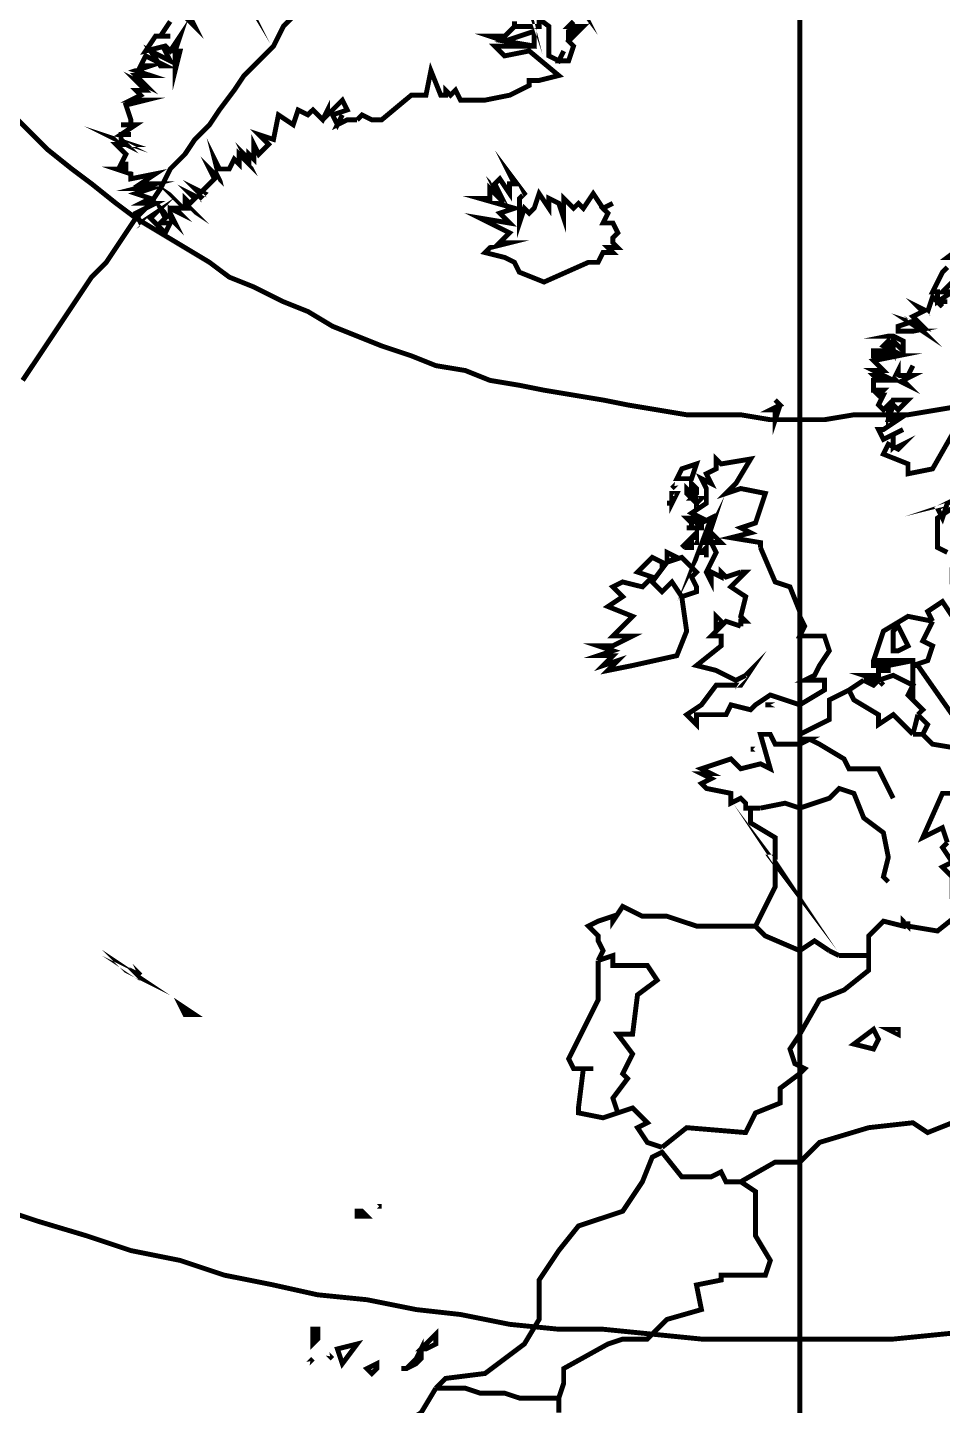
# Model space of a CAD drawing. Extents: x 475 to 2724, y -1 to 2248.
# Drawn here: x 1443 to 1629, y 1047.5 to 1327.8 of the extents above; entities that cross this region are included whole.
import ezdxf

# ---------------------------------------------------------------- set-up
doc = ezdxf.new("R2010")
doc.units = 0
doc.layers.get('0').update_dxf_attribs({"color": 8, "linetype": 'CONTINUOUS'})

msp = doc.modelspace()

# ---------------------------------------------------------------- linework, layer by layer
at = {"color": 94, "const_width": 1}
for points in [[(1485, 1338), (1486, 1336), (1483, 1341)], [(1545, 1332), (1544, 1335), (1545, 1331), (1549, 1328), (1549, 1322), (1551, 1321), (1552, 1323), (1551, 1321), (1553, 1321), (1554, 1324), (1553, 1325), (1555, 1327), (1553, 1326), (1553, 1327), (1555, 1328), (1553, 1328), (1554, 1329)], [(1555, 1335), (1557, 1333), (1555, 1333), (1556, 1331), (1553, 1335), (1553, 1336), (1555, 1335)], [(1472, 1329), (1470, 1326), (1472, 1326), (1469, 1326), (1467, 1323), (1471, 1324), (1472, 1323), (1474, 1326), (1473, 1323), (1474, 1323), (1473, 1319), (1473, 1323), (1471, 1323), (1472, 1321), (1468, 1323), (1470, 1320), (1471, 1320), (1467, 1322), (1466, 1320), (1468, 1320), (1465, 1319), (1468, 1318), (1467, 1318), (1465, 1318), (1467, 1316), (1465, 1317), (1467, 1315), (1465, 1315), (1466, 1314), (1464, 1313), (1467, 1313), (1463, 1312), (1464, 1309), (1464, 1308), (1462, 1308), (1465, 1308), (1462, 1306), (1464, 1306), (1462, 1306), (1462, 1305), (1463, 1304), (1461, 1305), (1464, 1304), (1461, 1304), (1463, 1302), (1462, 1300), (1463, 1300), (1463, 1299), (1461, 1299), (1464, 1298), (1464, 1297), (1469, 1298), (1466, 1296), (1469, 1296), (1465, 1295), (1468, 1295), (1465, 1294), (1468, 1293), (1468, 1293), (1466, 1292), (1469, 1292), (1465, 1290), (1465, 1290), (1466, 1288), (1469, 1290), (1468, 1289), (1471, 1286), (1472, 1288), (1470, 1288), (1471, 1289), (1470, 1291), (1471, 1290), (1473, 1288), (1472, 1290), (1472, 1291), (1474, 1290), (1473, 1291), (1475, 1291), (1473, 1293), (1476, 1291), (1475, 1292), (1475, 1293), (1476, 1292), (1477, 1293), (1476, 1294), (1478, 1293), (1479, 1294), (1477, 1295), (1478, 1294), (1479, 1295), (1481, 1297), (1480, 1299), (1482, 1297), (1481, 1301), (1482, 1299), (1484, 1299), (1485, 1301), (1485, 1301), (1486, 1300), (1486, 1302), (1488, 1300), (1487, 1302), (1488, 1301), (1488, 1302), (1489, 1301), (1489, 1304), (1490, 1302), (1492, 1304), (1490, 1306), (1493, 1305), (1494, 1310), (1497, 1308), (1498, 1311), (1500, 1310), (1501, 1311), (1503, 1309), (1504, 1311), (1504, 1310), (1506, 1312), (1507, 1313), (1508, 1311), (1505, 1310), (1506, 1308), (1507, 1310), (1506, 1308), (1508, 1309), (1510, 1309)], [(1476, 1330), (1477, 1328), (1475, 1330)], [(1510, 1309), (1511, 1310), (1513, 1309), (1515, 1309), (1521, 1314), (1524, 1314), (1525, 1319), (1527, 1314), (1528, 1314), (1528, 1315), (1529, 1314), (1530, 1315), (1531, 1313), (1536, 1313), (1541, 1314), (1545, 1316), (1545, 1317), (1547, 1317), (1551, 1318), (1545, 1323), (1540, 1322), (1538, 1324), (1543, 1324), (1537, 1326), (1540, 1326), (1542, 1328), (1542, 1329), (1542, 1328), (1547, 1328), (1547, 1330)], [(1546, 1327), (1546, 1324), (1540, 1325), (1546, 1327)], [(1582, 1319), (1582, 1319)], [(1540, 1281), (1536, 1282), (1537, 1283), (1541, 1284), (1539, 1284), (1541, 1286), (1539, 1287), (1535, 1289), (1541, 1288), (1539, 1290), (1542, 1291), (1535, 1293), (1537, 1293), (1537, 1295), (1539, 1293), (1538, 1295), (1539, 1294), (1538, 1296), (1539, 1297), (1541, 1294), (1541, 1296), (1542, 1296), (1541, 1298), (1544, 1294), (1543, 1293), (1543, 1288), (1544, 1291), (1545, 1290), (1546, 1291), (1547, 1294), (1549, 1291), (1549, 1293), (1551, 1292), (1552, 1289), (1552, 1293), (1554, 1291), (1555, 1292), (1556, 1291), (1558, 1294), (1560, 1291), (1562, 1292), (1560, 1291), (1561, 1290), (1560, 1288), (1562, 1288), (1563, 1286), (1562, 1285), (1562, 1284), (1563, 1283), (1561, 1283), (1562, 1282), (1560, 1282), (1559, 1280), (1557, 1280), (1548, 1276), (1543, 1278), (1542, 1280), (1540, 1281)], [(1634, 1284), (1630, 1281), (1631, 1281)], [(1630, 1279), (1629, 1278), (1627, 1274), (1628, 1274), (1628, 1272), (1631, 1274), (1629, 1274), (1631, 1276)], [(1630, 1272), (1628, 1272), (1629, 1271), (1627, 1273), (1626, 1270), (1624, 1271), (1625, 1270), (1623, 1269), (1625, 1267), (1622, 1268), (1625, 1266), (1623, 1268), (1620, 1267), (1620, 1266), (1623, 1266), (1618, 1265), (1619, 1265), (1621, 1264), (1621, 1262), (1619, 1264), (1619, 1262), (1618, 1264), (1617, 1263), (1619, 1262), (1615, 1262), (1615, 1261), (1620, 1261), (1615, 1260), (1617, 1258), (1615, 1258), (1617, 1257), (1615, 1257), (1616, 1256), (1619, 1256), (1620, 1258), (1620, 1257), (1622, 1257), (1623, 1259), (1622, 1257), (1623, 1257), (1621, 1256), (1622, 1255), (1620, 1256), (1615, 1256), (1615, 1254), (1617, 1254), (1616, 1253), (1615, 1254), (1616, 1253), (1617, 1253), (1616, 1251), (1617, 1250), (1618, 1251), (1618, 1249), (1619, 1252), (1622, 1252), (1620, 1250), (1619, 1251), (1618, 1248), (1620, 1248), (1617, 1246), (1616, 1246), (1617, 1244), (1619, 1245), (1621, 1246), (1619, 1245), (1619, 1243), (1619, 1242), (1621, 1243), (1620, 1242), (1618, 1243), (1617, 1241), (1622, 1239), (1622, 1237), (1627, 1238), (1631, 1245)], [(1626, 1272), (1626, 1272)], [(1623, 1271), (1623, 1271)], [(1578, 1264), (1578, 1264)], [(1579, 1264), (1579, 1264)], [(1580, 1264), (1580, 1264)], [(1577, 1263), (1577, 1263)], [(1579, 1261), (1579, 1261)], [(1579, 1259), (1579, 1259)], [(1596, 1251), (1595, 1252), (1596, 1251), (1594, 1250), (1595, 1250), (1595, 1248), (1596, 1251)], [(1591, 1242), (1591, 1242)], [(1579, 1239), (1578, 1236), (1575, 1236), (1576, 1238), (1579, 1239)], [(1588, 1217), (1585, 1216), (1584, 1217), (1584, 1216), (1582, 1217), (1582, 1215), (1581, 1217), (1583, 1221), (1582, 1223), (1584, 1223), (1582, 1225), (1582, 1223), (1581, 1223), (1582, 1226), (1579, 1220), (1582, 1228), (1580, 1227), (1579, 1228), (1580, 1228), (1578, 1229), (1581, 1231), (1581, 1233), (1581, 1234), (1580, 1236), (1582, 1235), (1581, 1237), (1583, 1238), (1583, 1240), (1584, 1239), (1590, 1240), (1587, 1235), (1585, 1233), (1588, 1234), (1593, 1233), (1591, 1227), (1588, 1226), (1590, 1225), (1586, 1224), (1592, 1223), (1592, 1222)], [(1575, 1235), (1574, 1234), (1575, 1235)], [(1574, 1233), (1575, 1233), (1575, 1233), (1574, 1231), (1574, 1233)], [(1578, 1235), (1579, 1234), (1579, 1233), (1578, 1232), (1579, 1232), (1580, 1232), (1580, 1232), (1579, 1231), (1579, 1231), (1579, 1232), (1579, 1231), (1579, 1231), (1578, 1232), (1578, 1232), (1578, 1233), (1578, 1232), (1577, 1233), (1577, 1233), (1577, 1233), (1577, 1234), (1577, 1233), (1577, 1234), (1578, 1233), (1578, 1235)], [(1632, 1232), (1628, 1230), (1629, 1228), (1630, 1231), (1634, 1232), (1631, 1231)], [(1574, 1231), (1574, 1231), (1573, 1231), (1574, 1231)], [(1631, 1230), (1628, 1228), (1628, 1222), (1630, 1221)], [(1578, 1228), (1579, 1227), (1579, 1227), (1580, 1227), (1580, 1226), (1580, 1227), (1580, 1226), (1578, 1226), (1577, 1226), (1578, 1226), (1578, 1226), (1578, 1227), (1577, 1228), (1578, 1228)], [(1579, 1225), (1579, 1223), (1578, 1223), (1578, 1223), (1578, 1223), (1579, 1225), (1579, 1225), (1579, 1225)], [(1578, 1224), (1578, 1222), (1577, 1222), (1577, 1222), (1577, 1222), (1577, 1223), (1576, 1222), (1576, 1222), (1578, 1224)], [(1592, 1222), (1595, 1215), (1598, 1214), (1600, 1209), (1600, 1208), (1600, 1208), (1601, 1206), (1600, 1204), (1602, 1204), (1605, 1204), (1606, 1201), (1604, 1198), (1603, 1196), (1601, 1195), (1605, 1195), (1605, 1193), (1600, 1190), (1594, 1192), (1591, 1190), (1590, 1189), (1586, 1190), (1585, 1188), (1579, 1188), (1579, 1186), (1577, 1188), (1580, 1190), (1583, 1194), (1588, 1194), (1590, 1197), (1589, 1196)], [(1581, 1222), (1581, 1222), (1581, 1221), (1581, 1220), (1581, 1221), (1580, 1221), (1580, 1221), (1581, 1222)], [(1576, 1212), (1577, 1205), (1575, 1200), (1566, 1198), (1561, 1197), (1562, 1198), (1563, 1199), (1560, 1198), (1562, 1200), (1559, 1200), (1562, 1201), (1559, 1202), (1562, 1202), (1566, 1204), (1562, 1204), (1566, 1208), (1561, 1210), (1564, 1212), (1562, 1214), (1564, 1215), (1568, 1214), (1570, 1216), (1567, 1217), (1570, 1220), (1572, 1219), (1572, 1218), (1573, 1219), (1573, 1221), (1575, 1220), (1573, 1219)], [(1573, 1219), (1576, 1220), (1578, 1218), (1579, 1217), (1578, 1216), (1579, 1214), (1579, 1213), (1576, 1212)], [(1588, 1206), (1588, 1207), (1589, 1207), (1588, 1208), (1589, 1212), (1586, 1214), (1589, 1217), (1588, 1217)], [(1631, 1218), (1631, 1215), (1632, 1215), (1632, 1212), (1636, 1210), (1632, 1212), (1631, 1208), (1629, 1211), (1626, 1209), (1627, 1207)], [(1584, 1214), (1584, 1214)], [(1628, 1211), (1628, 1211)], [(1583, 1208), (1583, 1208), (1584, 1207), (1584, 1207), (1583, 1206), (1583, 1208)], [(1627, 1207), (1622, 1208), (1617, 1205), (1615, 1199), (1615, 1198), (1618, 1198), (1618, 1197), (1616, 1197), (1616, 1196), (1613, 1196), (1616, 1195)], [(1620, 1208), (1620, 1208)], [(1621, 1208), (1621, 1208)], [(1623, 1209), (1623, 1209)], [(1625, 1209), (1625, 1209)], [(1627, 1210), (1627, 1210)], [(1589, 1196), (1587, 1195), (1583, 1197), (1579, 1198), (1584, 1202), (1584, 1204), (1582, 1204), (1585, 1207), (1588, 1206)], [(1618, 1206), (1618, 1206)], [(1619, 1207), (1619, 1207)], [(1621, 1203), (1621, 1203)], [(1614, 1197), (1614, 1197)], [(1615, 1198), (1615, 1198)], [(1613, 1195), (1610, 1193)], [(1616, 1195), (1613, 1195)], [(1616, 1195), (1617, 1194), (1616, 1195)], [(1610, 1193), (1606, 1191), (1606, 1187), (1600, 1184), (1600, 1183), (1602, 1183), (1600, 1182), (1595, 1182), (1594, 1184), (1592, 1184), (1594, 1177), (1592, 1178), (1588, 1177), (1586, 1179), (1580, 1177), (1582, 1176), (1580, 1176), (1582, 1175), (1580, 1174), (1581, 1173), (1586, 1172), (1586, 1170), (1588, 1171), (1589, 1170), (1589, 1169), (1592, 1169), (1590, 1169), (1590, 1166), (1595, 1163), (1595, 1159), (1594, 1159), (1597, 1155), (1595, 1158), (1595, 1153), (1591, 1145)], [(1595, 1190), (1595, 1190), (1593, 1190), (1595, 1190)], [(1589, 1183), (1589, 1183), (1589, 1183)], [(1591, 1181), (1590, 1181), (1591, 1181)], [(1591, 1145), (1579, 1145), (1573, 1147), (1568, 1147), (1564, 1149), (1562, 1146), (1562, 1147), (1559, 1146), (1559, 1146), (1557, 1145), (1559, 1143), (1559, 1142), (1560, 1140), (1559, 1138)], [(1452, 1147), (1452, 1147)], [(1614, 1139), (1614, 1143), (1617, 1146), (1621, 1145), (1621, 1146), (1622, 1145), (1622, 1146), (1622, 1145), (1628, 1144), (1633, 1148)], [(1462, 1137), (1463, 1136), (1465, 1135), (1462, 1137)], [(1466, 1139), (1466, 1139)], [(1559, 1138), (1559, 1130), (1553, 1118), (1554, 1116), (1558, 1116), (1556, 1116), (1555, 1108), (1555, 1107), (1560, 1106), (1563, 1107)], [(1572, 1100), (1577, 1104), (1589, 1103), (1591, 1107), (1596, 1109), (1596, 1112), (1600, 1115), (1601, 1116), (1599, 1117), (1598, 1120), (1600, 1123), (1604, 1130), (1609, 1132), (1614, 1136), (1614, 1139)], [(1462, 1137), (1462, 1137)], [(1464, 1137), (1464, 1137), (1466, 1135), (1466, 1135), (1464, 1137)], [(1468, 1136), (1468, 1136)], [(1474, 1129), (1475, 1127), (1477, 1127), (1477, 1127), (1474, 1129)], [(1615, 1124), (1616, 1122), (1615, 1120), (1611, 1121), (1615, 1124)], [(1620, 1124), (1620, 1123), (1618, 1124), (1620, 1124)], [(1475, 1122), (1475, 1122)], [(1607, 1118), (1607, 1118)], [(1607, 1116), (1607, 1116)], [(1563, 1107), (1566, 1108), (1569, 1105), (1567, 1104), (1569, 1101), (1572, 1100)], [(1642, 1106), (1632, 1106), (1631, 1105), (1626, 1103), (1623, 1105), (1614, 1104), (1604, 1101), (1600, 1097), (1595, 1097), (1588, 1093)], [(1588, 1093), (1585, 1093), (1584, 1095), (1582, 1094), (1576, 1094), (1572, 1099), (1570, 1098), (1568, 1093), (1564, 1087), (1555, 1084), (1551, 1079), (1547, 1073), (1547, 1065), (1544, 1060), (1536, 1054), (1528, 1053), (1526, 1051)], [(1572, 1100), (1572, 1100)], [(1511, 1087), (1510, 1087), (1510, 1086), (1511, 1086), (1512, 1086), (1511, 1087), (1511, 1087)], [(1514, 1088), (1515, 1088), (1514, 1088)], [(1502, 1061), (1502, 1061), (1502, 1062), (1502, 1063), (1502, 1063), (1502, 1063), (1501, 1063), (1501, 1063), (1501, 1061), (1501, 1060), (1502, 1061)], [(1526, 1061), (1526, 1060), (1526, 1060), (1524, 1059), (1523, 1059), (1524, 1060), (1524, 1060), (1525, 1061), (1526, 1062), (1526, 1061)], [(1510, 1060), (1506, 1059), (1507, 1056), (1510, 1060)], [(1522, 1057), (1521, 1056), (1520, 1055), (1519, 1055), (1520, 1055), (1520, 1055), (1522, 1056), (1522, 1056), (1523, 1057), (1523, 1059), (1522, 1057)], [(1500, 1056), (1501, 1057), (1500, 1056)], [(1504, 1058), (1505, 1057), (1504, 1058)], [(1512, 1055), (1513, 1054), (1514, 1055), (1514, 1056), (1512, 1055)], [(1526, 1051), (1523, 1046), (1518, 1043), (1514, 1034), (1507, 1029), (1509, 1030), (1500, 1019), (1498, 1012)]]:
    msp.add_lwpolyline(points, dxfattribs=at)
at = {"color": 7, "const_width": 1}
for points in [[(1600, 1039), (1600, 1050), (1600, 1061), (1600, 1072), (1600, 1083), (1600, 1094), (1600, 1105), (1600, 1116), (1600, 1127), (1600, 1138), (1600, 1149), (1600, 1160), (1600, 1171), (1600, 1182), (1600, 1193), (1600, 1204), (1600, 1215), (1600, 1226), (1600, 1237), (1600, 1248), (1600, 1259), (1600, 1270), (1600, 1281), (1600, 1292), (1600, 1303), (1600, 1314), (1600, 1325), (1600, 1336)], [(1442, 1256), (1444, 1259), (1446, 1262), (1448, 1265), (1450, 1268), (1452, 1271), (1454, 1274), (1456, 1277), (1459, 1280), (1461, 1283), (1463, 1286), (1465, 1289), (1468, 1292), (1470, 1295), (1472, 1299), (1475, 1302), (1477, 1305), (1480, 1308), (1482, 1311), (1485, 1315), (1487, 1318), (1490, 1321), (1493, 1324), (1495, 1328), (1498, 1331)], [(1439, 1311), (1443, 1307), (1447, 1303), (1452, 1299), (1456, 1296), (1461, 1292), (1465, 1289), (1470, 1286), (1475, 1283), (1480, 1280), (1484, 1277), (1489, 1275), (1495, 1272), (1500, 1270), (1505, 1267), (1510, 1265), (1515, 1263), (1521, 1261), (1526, 1259), (1532, 1258), (1537, 1256), (1543, 1255), (1548, 1254), (1554, 1253), (1560, 1252), (1565, 1251), (1571, 1250), (1577, 1249), (1582, 1249), (1588, 1249), (1594, 1248), (1600, 1248), (1605, 1248), (1611, 1249), (1617, 1249), (1622, 1249), (1628, 1250), (1634, 1251)], [(1436, 1088), (1445, 1085), (1455, 1082), (1464, 1079), (1474, 1077), (1483, 1074), (1493, 1072), (1502, 1070), (1512, 1069), (1522, 1067), (1531, 1066), (1541, 1064), (1551, 1063), (1560, 1063), (1570, 1062), (1580, 1061), (1590, 1061), (1600, 1061), (1609, 1061), (1619, 1061), (1629, 1062), (1639, 1063)]]:
    msp.add_lwpolyline(points, dxfattribs=at)
at = {"color": 1, "const_width": 1}
for points in [[(1576, 1212), (1574, 1215), (1572, 1213), (1570, 1215), (1573, 1219)], [(1627, 1207), (1625, 1203), (1627, 1202), (1626, 1199), (1623, 1198), (1623, 1198), (1623, 1198), (1623, 1191)], [(1623, 1191), (1622, 1192), (1623, 1194), (1619, 1196), (1616, 1195), (1616, 1195), (1615, 1194), (1613, 1195)], [(1610, 1193), (1611, 1191), (1616, 1188), (1616, 1186), (1619, 1188), (1623, 1184)], [(1623, 1191), (1625, 1189), (1624, 1188)], [(1624, 1188), (1623, 1184)], [(1624, 1188), (1626, 1186), (1625, 1184)], [(1625, 1184), (1623, 1184)], [(1625, 1184), (1627, 1182), (1633, 1181), (1631, 1172)], [(1630, 1162), (1629, 1165), (1625, 1163), (1629, 1172), (1631, 1172)], [(1633, 1149), (1634, 1151), (1631, 1151), (1631, 1155), (1629, 1157), (1631, 1158), (1629, 1161), (1630, 1162)], [(1606, 1140), (1603, 1142), (1600, 1140), (1593, 1143), (1591, 1145)], [(1559, 1138), (1562, 1139), (1562, 1137), (1569, 1137), (1571, 1134), (1567, 1131), (1566, 1123), (1563, 1123), (1566, 1119), (1564, 1115), (1565, 1114), (1562, 1110), (1563, 1107)], [(1608, 1139), (1606, 1140)], [(1606, 1140), (1608, 1139)], [(1614, 1139), (1608, 1139)], [(1572, 1100), (1572, 1100)], [(1588, 1093), (1591, 1091), (1591, 1082), (1594, 1077), (1593, 1074), (1584, 1074), (1584, 1073), (1579, 1072), (1580, 1067), (1573, 1065), (1569, 1061), (1564, 1061), (1561, 1060), (1552, 1055), (1552, 1052), (1551, 1049)], [(1526, 1051), (1529, 1051), (1532, 1051), (1535, 1050), (1537, 1050), (1540, 1050), (1543, 1049), (1546, 1049), (1549, 1049), (1551, 1049)], [(1551, 1046), (1551, 1049)]]:
    msp.add_lwpolyline(points, dxfattribs=at)
at = {"color": 5, "const_width": 1}
for points in [[(1620, 1206), (1619, 1205), (1619, 1201), (1620, 1201), (1622, 1202), (1620, 1206)], [(1623, 1198), (1623, 1199), (1615, 1199)], [(1623, 1199), (1618, 1198)], [(1633, 1181), (1634, 1183), (1633, 1187), (1631, 1188), (1624, 1198), (1623, 1198)], [(1623, 1198), (1623, 1198)], [(1619, 1171), (1616, 1177), (1610, 1177), (1609, 1179), (1604, 1182), (1602, 1183)], [(1618, 1154), (1617, 1155), (1618, 1159), (1617, 1164), (1613, 1167), (1611, 1172), (1608, 1173), (1606, 1171), (1600, 1169), (1597, 1170), (1592, 1169)]]:
    msp.add_lwpolyline(points, dxfattribs=at)

doc.saveas('drawing.dxf')
